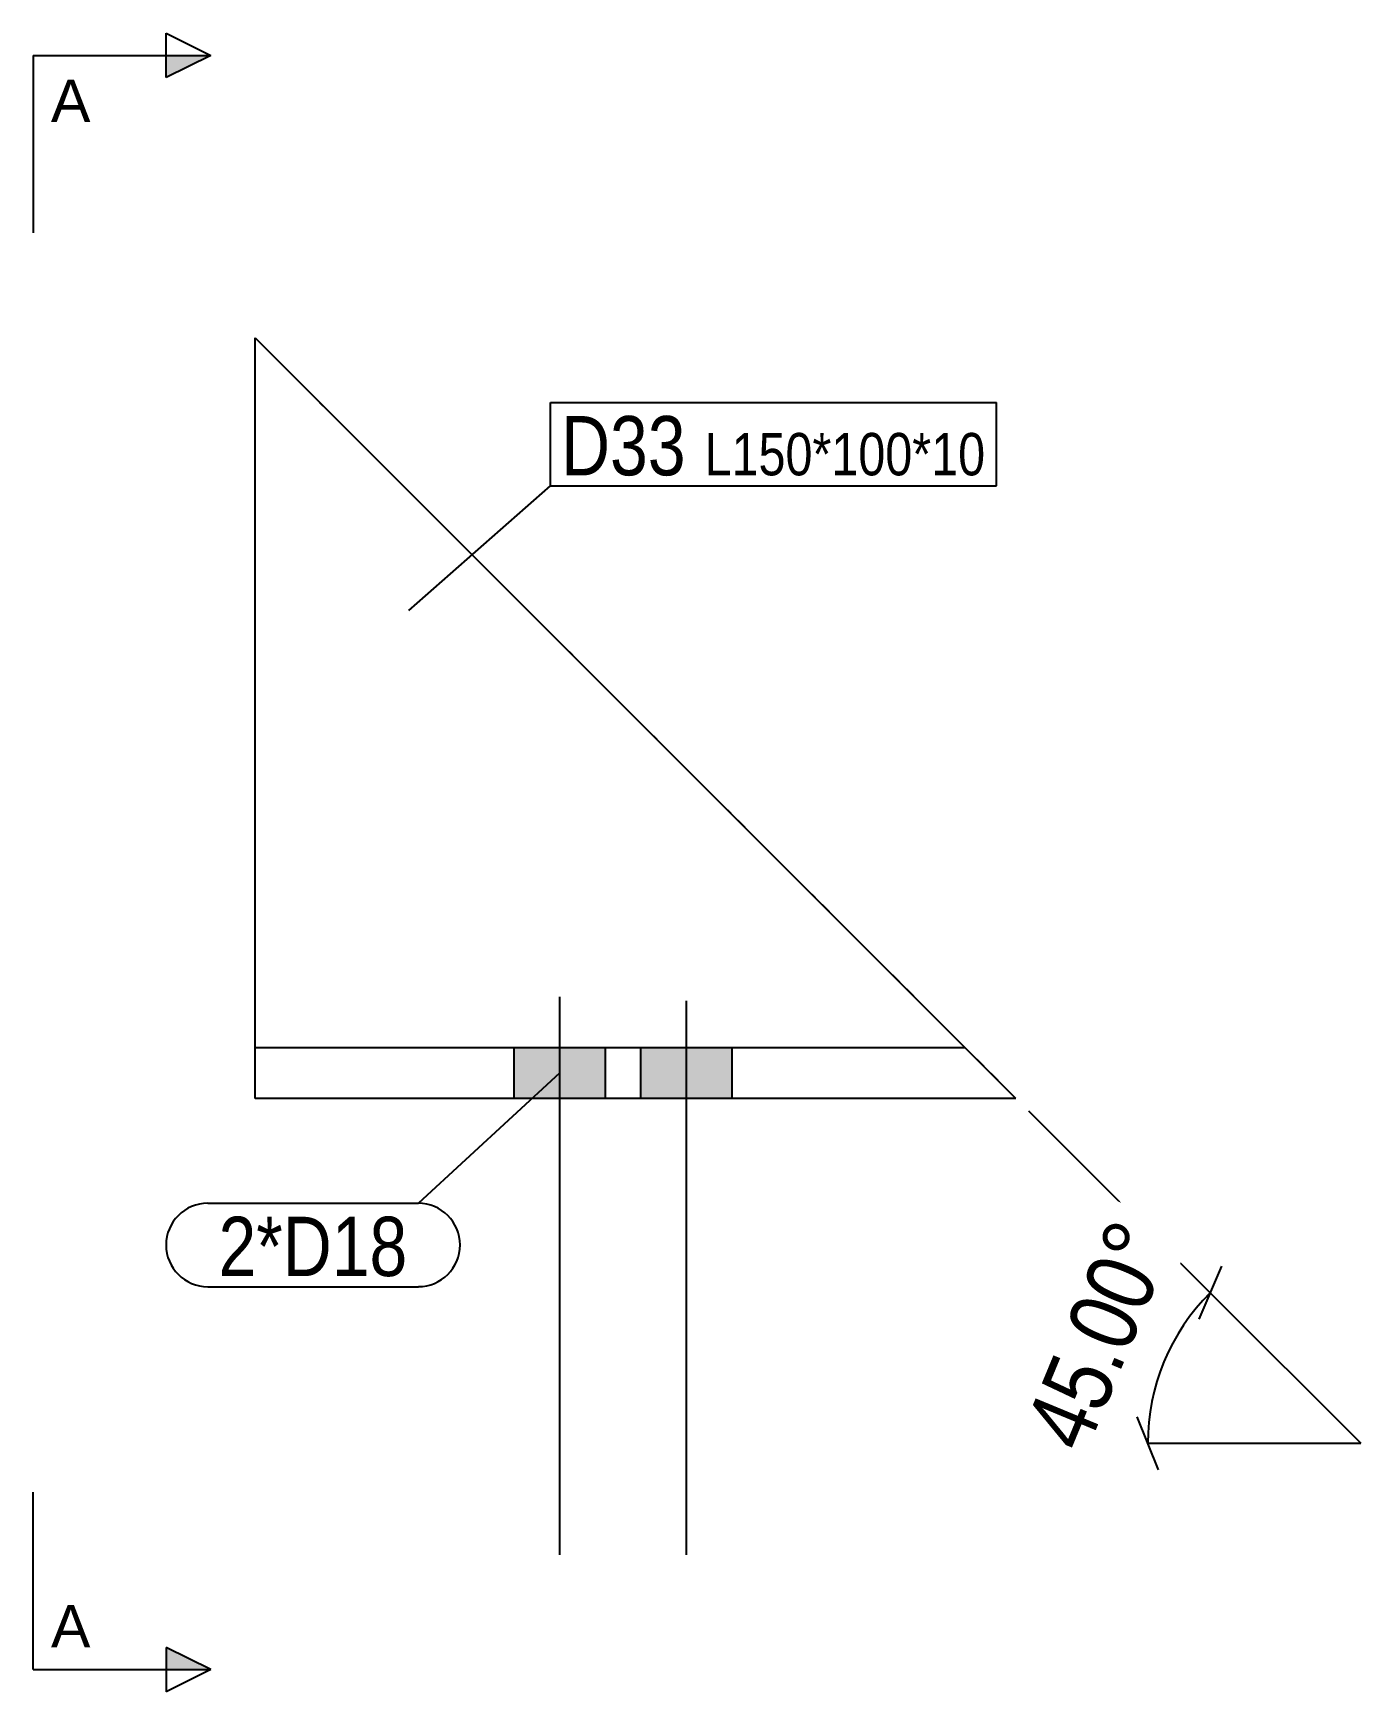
# Model space of a CAD drawing. Header units: millimetres. Extents: x 10 to 11085, y -17 to 338.
# Drawn here: x 10.5 to 272.3, y 10.5 to 337.6 of the extents above; entities that cross this region are included whole.
import ezdxf

# ---------------------------------------------------------------- set-up
doc = ezdxf.new("R2010")
doc.units = ezdxf.units.MM
doc.linetypes.add('DXK_LINE_DOT2', pattern=[3.9198, 1.9599, -1.9599])
for name, color, linetype in [('MÅLSÆTNING', 7, 'Continuous'), ('STÅL', 7, 'Continuous'), ('TEKST', 7, 'Continuous')]:
    doc.layers.add(name, color=color, linetype=linetype)
doc.styles.add('Arial', font='ARIAL.TTF', dxfattribs={"height": 0.2})
doc.styles.add('Arial Narrow', font='ARIALN.TTF', dxfattribs={"height": 0.2})

msp = doc.modelspace()

# ---------------------------------------------------------------- hatches: boundary and pattern name
at = {"layer": 'STÅL', "linetype": 'Continuous'}
for points in [[(123.25, 137.52), (105.25, 137.52), (105.25, 127.52), (123.25, 127.52)], [(148.25, 137.52), (130.25, 137.52), (130.25, 127.52), (148.25, 127.52)]]:
    msp.add_hatch(color=3, dxfattribs=at).paths.add_polyline_path(points)
at = {"layer": 'TEKST', "linetype": 'Continuous'}
for points in [[(36.75, 328.83), (36.75, 333.21), (45.5, 333.21)], [(36.75, 14.88), (36.75, 19.25), (45.5, 14.88)]]:
    msp.add_hatch(color=30, dxfattribs=at).paths.add_polyline_path(points)

# ---------------------------------------------------------------- linework, layer by layer
at = {"layer": 'MÅLSÆTNING', "color": 7, "linetype": 'Continuous'}
for p, q in [((206.72, 125.05), (242.56, 89.21)), ((244.79, 94.41), (240.34, 84.01)), ((242.56, 89.21), (272.26, 59.51)), ((232.36, 54.26), (228.16, 64.76)), ((230.26, 59.51), (272.26, 59.51))]:
    msp.add_line(p, q, dxfattribs=at)
msp.add_arc((272.26, 59.51), 42, 135.0001, 180, dxfattribs=at)
at = {"layer": 'STÅL', "color": 2, "linetype": 'Continuous'}
for p, q in [((54.25, 127.52), (54.25, 277.52)), ((54.25, 277.52), (54.74, 277.03)), ((198.26, 133.51), (54.74, 277.03)), ((194.25, 137.52), (54.25, 137.52)), ((204.25, 127.52), (198.26, 133.51)), ((204.25, 127.52), (54.25, 127.52))]:
    msp.add_line(p, q, dxfattribs=at)
at = {"layer": 'STÅL', "color": 7, "linetype": 'DXK_LINE_DOT2'}
msp.add_line((200.75, 131.02), (54.25, 277.52), dxfattribs=at)
at = {"layer": 'STÅL', "color": 3, "linetype": 'Continuous'}
for p, q in [((114.25, 147.52), (114.25, 37.52)), ((139.25, 146.76), (139.25, 37.52)), ((105.25, 137.52), (105.25, 127.52)), ((123.25, 137.52), (123.25, 127.52)), ((130.25, 137.52), (130.25, 127.52)), ((148.25, 137.52), (148.25, 127.52))]:
    msp.add_line(p, q, dxfattribs=at)
at = {"layer": 'TEKST', "color": 30, "linetype": 'Continuous'}
for p, q in [((36.75, 328.83), (36.75, 337.58)), ((36.75, 337.58), (45.5, 333.21)), ((10.5, 333.21), (10.5, 298.21)), ((10.5, 333.21), (45.5, 333.21)), ((45.5, 333.21), (36.75, 328.83)), ((10.5, 14.88), (10.5, 49.88)), ((45.5, 14.88), (36.75, 19.25)), ((36.75, 19.25), (36.75, 10.5)), ((10.5, 14.88), (45.5, 14.88)), ((45.5, 14.88), (36.75, 10.5))]:
    msp.add_line(p, q, dxfattribs=at)
at = {"layer": 'TEKST', "color": 7, "linetype": 'Continuous'}
for p, q in [((112.47, 264.74), (200.41, 264.74)), ((112.47, 248.29), (112.47, 264.74)), ((200.41, 248.29), (200.41, 264.74)), ((84.54, 223.72), (112.47, 248.29)), ((112.47, 248.29), (200.41, 248.29)), ((114.25, 132.52), (86.44, 106.84)), ((44.94, 106.84), (86.44, 106.84)), ((44.94, 90.39), (86.44, 90.39))]:
    msp.add_line(p, q, dxfattribs=at)
for centre, radius, start, end in [((44.94, 98.62), 8.23, 90, 270), ((86.44, 98.62), 8.22, 270, 90)]:
    msp.add_arc(centre, radius, start, end, dxfattribs=at)

# ---------------------------------------------------------------- wipeouts: each hides what was drawn before it
at = {"color": 0, "linetype": 'Continuous'}
for points in [[(21.78, 320.08), (21.78, 328.83), (14, 328.83), (14, 320.08)], [(21.78, 19.25), (21.78, 28), (14, 28), (14, 19.25)]]:
    msp.add_wipeout(points, dxfattribs=at).dxf.layer = 'TEKST'
at = {"color": 0}
msp.add_wipeout([(84.34, 92.49), (84.34, 104.74), (47.04, 104.74), (47.04, 92.49)], dxfattribs=at).dxf.layer = 'TEKST'

# ---------------------------------------------------------------- next in the draw order: texts
at = {"layer": 'TEKST', "color": 96, "linetype": 'Continuous', "style": 'Arial'}
for p in [(14, 320.08), (14, 19.25)]:
    msp.add_text('A', height=8.36, dxfattribs=at).set_placement(p)

# ---------------------------------------------------------------- next in the draw order: wipeouts: each hides what was drawn before it
at = {"color": 0}
for points, layer in [([(239.18, 101.07), (221.07, 108.57), (201.38, 61.02), (219.49, 53.52)], 'MÅLSÆTNING'), ([(139.19, 250.39), (139.19, 262.64), (114.57, 262.64), (114.57, 250.39)], 'TEKST'), ([(198.31, 250.39), (198.31, 259.14), (142.87, 259.14), (142.87, 250.39)], 'TEKST'), ([(84.34, 92.49), (84.34, 104.74), (47.04, 104.74), (47.04, 92.49)], 'TEKST')]:
    msp.add_wipeout(points, dxfattribs=at).dxf.layer = layer

# ---------------------------------------------------------------- next in the draw order: texts
at = {"layer": 'MÅLSÆTNING', "color": 3, "style": 'Arial Narrow'}
msp.add_text('45.00°', height=13.362, rotation=67.5002, dxfattribs=at).set_placement((217.97, 57.18))
at = {"layer": 'TEKST', "color": 3, "style": 'Arial Narrow'}
msp.add_text('2*D18', height=11.692, dxfattribs=at).set_placement((47.04, 92.49))

# ---------------------------------------------------------------- next in the draw order: wipeouts: each hides what was drawn before it
at = {"color": 0}
for points in [[(139.19, 250.39), (139.19, 262.64), (114.57, 262.64), (114.57, 250.39)], [(198.31, 250.39), (198.31, 259.14), (142.87, 259.14), (142.87, 250.39)]]:
    msp.add_wipeout(points, dxfattribs=at).dxf.layer = 'TEKST'

# ---------------------------------------------------------------- next in the draw order: texts
at = {"layer": 'TEKST', "color": 3, "style": 'Arial Narrow'}
for s, height, p in [('D33', 11.692, (114.57, 250.39)), ('L150*100*10', 8.3512, (142.87, 250.39))]:
    msp.add_text(s, height=height, dxfattribs=at).set_placement(p)

doc.saveas('drawing.dxf')
